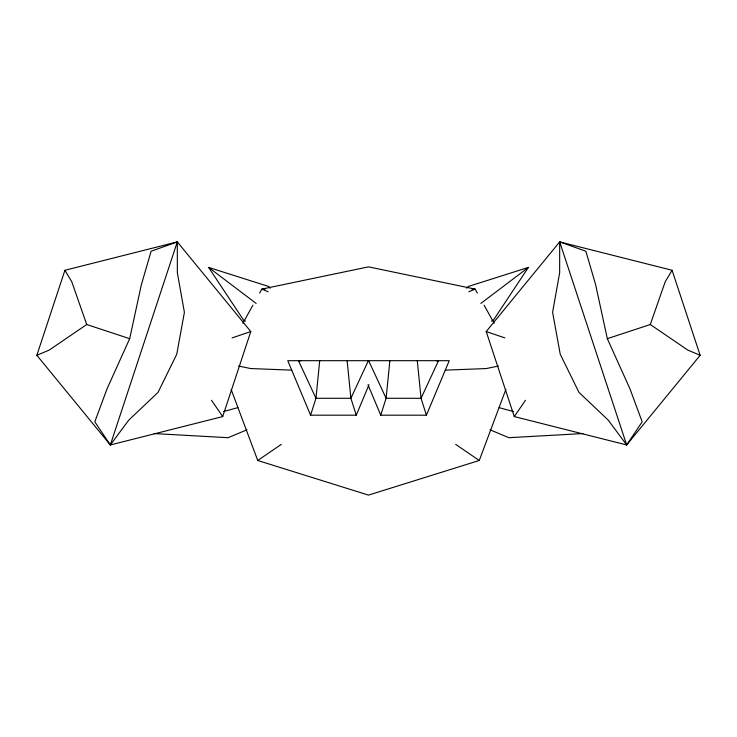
<?xml version="1.0" encoding="UTF-8"?>
<svg xmlns="http://www.w3.org/2000/svg" width="737" height="737" viewBox="0 0 737 737"><rect width="100%" height="100%" fill="white"/><g stroke="black" fill="none" stroke-linecap="round" stroke-linejoin="round"><path stroke-width="1.11" d="M559.687 241.893L559.65 272.764L552.603 312.341L560.231 354.193L578.987 392.406L608.255 420.145L626.671 444.955L700.15 355.298L672.089 270.276L559.687 241.893L486.208 331.558L514.279 416.58L626.671 444.955L642.185 421.822L630.024 388.97L607.325 338.679L595.653 284.804L585.887 251.225L559.687 241.893L626.671 444.955M319.711 360.688L315.952 398.284L310.59 415.189L356.257 415.189L368.988 384.797M389.873 360.688L386.105 398.284L380.743 415.189L426.41 415.189L449.248 360.688L287.752 360.688L310.59 415.189M129.675 338.679L141.347 284.804L151.113 251.225L177.313 241.893L250.792 331.558L222.721 416.58L110.329 444.955L36.85 355.298L64.911 270.276L177.313 241.893L177.35 272.764L184.397 312.341L176.769 354.193L158.013 392.406L128.745 420.145L110.329 444.955L94.815 421.822L106.976 388.97L129.675 338.679L86.708 324.52L71.793 281.792L64.911 270.276M110.329 444.955L177.313 241.893M607.325 338.679L650.292 324.52L665.207 281.792L672.089 270.276M231.114 389.357L257.738 460.487L368.5 495.107L479.262 460.487L505.886 389.357M368.371 360.688L350.895 398.284L356.257 415.189M242.851 323.248L252.92 305.173M259.636 293.114L261.875 289.097L368.5 266.858L475.125 289.097L477.364 293.114M466.705 288.222L468.216 286.518L528.392 267.411L493.486 320.024L491.515 321.12M514.279 416.58L525.49 400.283M480.865 303.423L528.392 267.411M86.708 324.52L49.259 350.057L36.85 355.298M257.738 460.487L281.313 444.374M468.787 291.778L475.125 289.097L471.68 288.959M246.959 429.8L228.12 437.695L154.097 433.568M232.109 337.896L250.792 331.558M223.532 411.568L237.885 407.616M498.387 366.049L486.291 368.555L445.259 370.14M582.903 433.568L508.88 437.695L490.041 429.8M436.267 360.78L438.524 360.688L421.048 398.284L426.41 415.189M265.32 288.959L261.875 289.097L268.213 291.778M291.741 370.14L250.709 368.555L238.613 366.049M300.733 360.78L298.476 360.688L315.952 398.284L350.895 398.284L347.127 360.688M499.115 407.616L513.468 411.568M245.485 321.12L243.514 320.024L208.608 267.411L268.784 286.518L270.295 288.222M486.208 331.558L504.891 337.896M700.15 355.298L687.741 350.057L650.292 324.52M455.687 444.374L479.262 460.487M208.608 267.411L256.135 303.423M211.51 400.283L222.721 416.58M484.08 305.173L494.149 323.248M368.629 360.688L386.105 398.284L421.048 398.284L417.289 360.688M368.012 384.797L380.743 415.189"/></g></svg>
